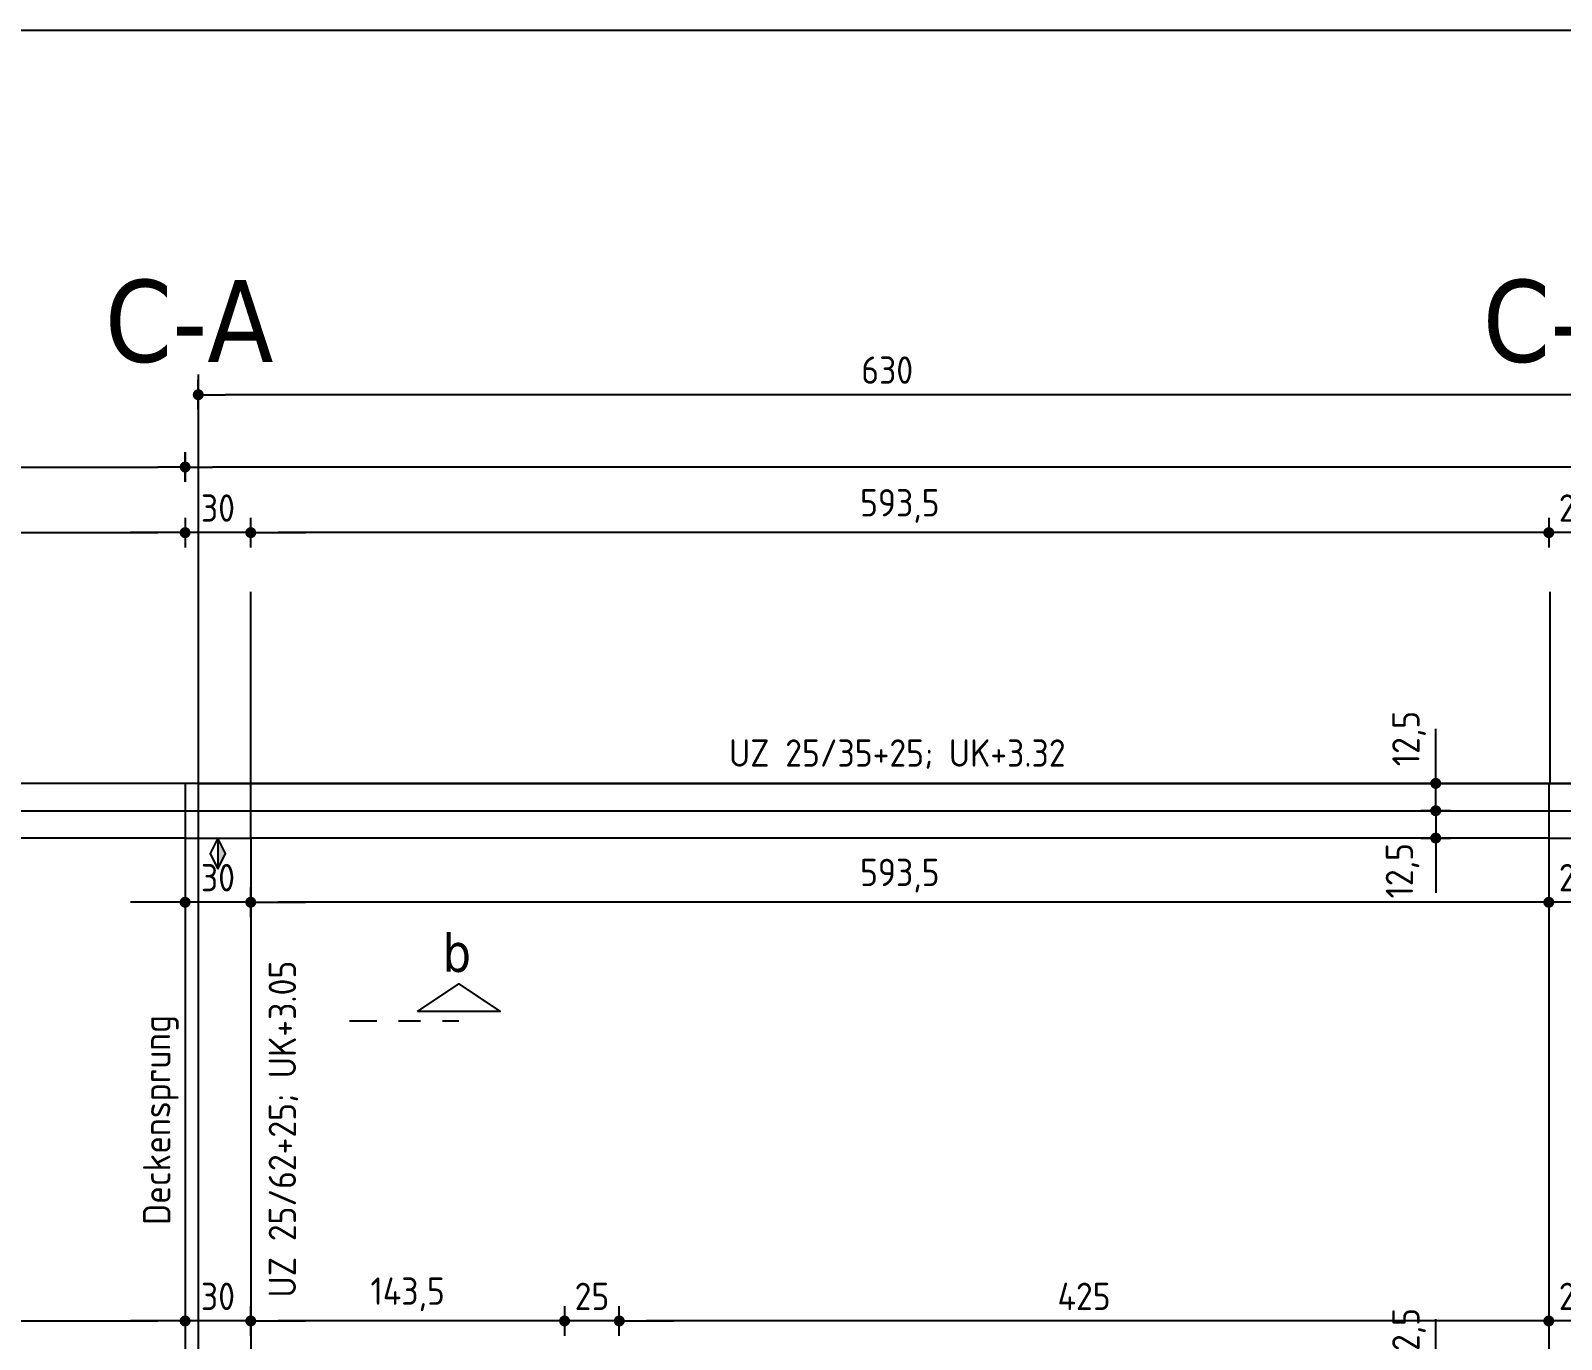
# Model space of a CAD drawing. Extents: x 399 to 532, y -4 to 185.
# Drawn here: x 422.82 to 429.82, y 179.24 to 185.22 of the extents above; entities that cross this region are included whole.
import ezdxf
from ezdxf.enums import TextEntityAlignment as Align

# ---------------------------------------------------------------- set-up
doc = ezdxf.new("R2010")
doc.units = 0
doc.header["$LTSCALE"] = 0.5
doc.header["$MEASUREMENT"] = 0
doc.header["$PDMODE"] = 2
for name, pattern in [('AUSGEZOGEN', [1000.01, 1000, 0.01]), ('DASHDOTSMALL', [1.05, 0.5, -0.25, 0.05, -0.25]), ('STRICHPUNKT2', [0.55, 0.25, -0.125, 0.05, -0.125])]:
    doc.linetypes.add(name, pattern=pattern)
doc.layers.get('0').update_dxf_attribs({"linetype": 'CONTINUOUS'})
doc.layers.get('Defpoints').update_dxf_attribs({"linetype": 'CONTINUOUS'})
for name, color, linetype in [('ACHSEN', 7, 'CONTINUOUS'), ('BETON', 7, 'CONTINUOUS'), ('Decke', 7, 'CONTINUOUS'), ('Decke Lignatur', 21, 'CONTINUOUS'), ('HOLZ-ANS', 21, 'CONTINUOUS'), ('MASSE', 7, 'CONTINUOUS'), ('SCHNITTE', 7, 'CONTINUOUS'), ('Sichtbeton', 7, 'CONTINUOUS'), ('TEXT', 7, 'CONTINUOUS'), ('UZ', 7, 'CONTINUOUS')]:
    doc.layers.add(name, color=color, linetype=linetype)
doc.layers.add('ANSICHTSFENSTER', color=7, linetype='CONTINUOUS', plot=False)
doc.styles.add('HELV', font='tahoma.ttf')
doc.styles.add('TXT', font='isocp.shx')
doc.dimstyles.new('DOT_I', dxfattribs={"dimscale": 0.5, "dimtxt": 0.25, "dimasz": 0.25, "dimexe": 0.1, "dimexo": 0.3, "dimgap": 0.1, "dimtad": 1, "dimdec": 3, "dimzin": 3, "dimtxsty": 'TXT', "dimblk": 'DOT', "dimblk1": 'DOT', "dimblk2": 'DOT', "dimsah": 1, "dimcen": 0.1, "dimse1": 1, "dimse2": 1, "dimazin": 0, "dimtfac": 1, "dimtdec": 4, "dimtix": 1, "dimtmove": 2, "dimatfit": 3, "dimldrblk": 'DOT', "dimfxl": 0.7, "dimfxlon": 1, "dimtvp": 1, "dimtolj": 1, "dimtzin": 0, "dimarcsym": 0})

# ---------------------------------------------------------------- blocks, each defined once
blk = doc.blocks.new('DOT')
at = {"layer": 'MASSE', "color": 7, "linetype": 'Continuous'}
for p, q in [((0, 0), (-1, 0)), ((0, 0.54), (0, -0.54))]:
    blk.add_line(p, q, dxfattribs=at)
at = {"layer": 'MASSE', "color": 7, "linetype": 'Continuous', "const_width": 0.2}
blk.add_lwpolyline([(-0.1, 0, 1), (0.1, 0, 1)], format="xyb", close=True, dxfattribs=at)
blk = doc.blocks.new('*D544')
at = {"layer": 'Defpoints', "color": 0, "linetype": 'AUSGEZOGEN', "transparency": 16777216}
for p in [(423.531, 183.228), (423.531, 183.228), (449.691, 183.228)]:
    blk.add_point(p, dxfattribs=at)
at = {"layer": 'MASSE', "color": 0, "linetype": 'AUSGEZOGEN', "lineweight": -2, "transparency": 16777216}
blk.add_line((449.566, 183.228), (423.656, 183.228), dxfattribs=at)
at = {"layer": 'MASSE', "color": 0, "linetype": 'AUSGEZOGEN', "lineweight": -2, "transparency": 16777216, "xscale": 0.125, "yscale": 0.125, "zscale": 0.125, "rotation": 180}
blk.add_blockref('DOT', (423.531, 183.228), dxfattribs=at)
at = {"layer": 'MASSE', "color": 0, "linetype": 'AUSGEZOGEN', "lineweight": -2, "transparency": 16777216, "xscale": 0.125, "yscale": 0.125, "zscale": 0.125}
blk.add_blockref('DOT', (449.691, 183.228), dxfattribs=at)
at = {"layer": 'MASSE', "color": 0, "linetype": 'AUSGEZOGEN', "transparency": 16777216, "insert": (436.611, 183.3405), "char_height": 0.125, "attachment_point": 5, "style": 'TXT'}
blk.add_mtext('\\A1;2616', dxfattribs=at)
blk = doc.blocks.new('*D545')
at = {"layer": 'Defpoints', "color": 0, "linetype": 'AUSGEZOGEN', "transparency": 16777216}
for p in [(423.531, 181.2382), (423.531, 181.2382), (423.831, 181.2382)]:
    blk.add_point(p, dxfattribs=at)
at = {"layer": 'MASSE', "color": 0, "linetype": 'AUSGEZOGEN', "lineweight": -2, "transparency": 16777216}
for p, q in [((423.406, 181.2382), (423.281, 181.2382)), ((423.831, 181.2382), (423.531, 181.2382)), ((423.956, 181.2382), (424.081, 181.2382))]:
    blk.add_line(p, q, dxfattribs=at)
at = {"layer": 'MASSE', "color": 0, "linetype": 'AUSGEZOGEN', "lineweight": -2, "transparency": 16777216, "xscale": 0.125, "yscale": 0.125, "zscale": 0.125}
blk.add_blockref('DOT', (423.531, 181.2382), dxfattribs=at)
at = {"layer": 'MASSE', "color": 0, "linetype": 'AUSGEZOGEN', "lineweight": -2, "transparency": 16777216, "xscale": 0.125, "yscale": 0.125, "zscale": 0.125, "rotation": 180}
blk.add_blockref('DOT', (423.831, 181.2382), dxfattribs=at)
at = {"layer": 'MASSE', "color": 0, "linetype": 'AUSGEZOGEN', "transparency": 16777216, "insert": (423.681, 181.3507), "char_height": 0.125, "attachment_point": 5, "style": 'TXT'}
blk.add_mtext('\\A1;30', dxfattribs=at)
blk = doc.blocks.new('*D534')
at = {"layer": 'Defpoints', "color": 0, "linetype": 'AUSGEZOGEN', "transparency": 16777216}
for p in [(429.766, 181.2382), (429.766, 181.2382), (430.016, 181.2382)]:
    blk.add_point(p, dxfattribs=at)
at = {"layer": 'MASSE', "color": 0, "linetype": 'AUSGEZOGEN', "lineweight": -2, "transparency": 16777216}
for p, q in [((429.641, 181.2382), (429.516, 181.2382)), ((430.016, 181.2382), (429.766, 181.2382)), ((430.141, 181.2382), (430.266, 181.2382))]:
    blk.add_line(p, q, dxfattribs=at)
at = {"layer": 'MASSE', "color": 0, "linetype": 'AUSGEZOGEN', "lineweight": -2, "transparency": 16777216, "xscale": 0.125, "yscale": 0.125, "zscale": 0.125}
blk.add_blockref('DOT', (429.766, 181.2382), dxfattribs=at)
at = {"layer": 'MASSE', "color": 0, "linetype": 'AUSGEZOGEN', "lineweight": -2, "transparency": 16777216, "xscale": 0.125, "yscale": 0.125, "zscale": 0.125, "rotation": 180}
blk.add_blockref('DOT', (430.016, 181.2382), dxfattribs=at)
at = {"layer": 'MASSE', "color": 0, "linetype": 'AUSGEZOGEN', "transparency": 16777216, "insert": (429.891, 181.3508), "char_height": 0.125, "attachment_point": 5, "style": 'TXT'}
blk.add_mtext('\\A1;25', dxfattribs=at)
blk = doc.blocks.new('*D535')
at = {"layer": 'Defpoints', "color": 0, "linetype": 'AUSGEZOGEN', "transparency": 16777216}
for p in [(423.831, 181.2382), (423.831, 181.2382), (429.766, 181.2382)]:
    blk.add_point(p, dxfattribs=at)
at = {"layer": 'MASSE', "color": 0, "linetype": 'AUSGEZOGEN', "lineweight": -2, "transparency": 16777216}
blk.add_line((429.641, 181.2382), (423.956, 181.2382), dxfattribs=at)
at = {"layer": 'MASSE', "color": 0, "linetype": 'AUSGEZOGEN', "lineweight": -2, "transparency": 16777216, "xscale": 0.125, "yscale": 0.125, "zscale": 0.125, "rotation": 180}
blk.add_blockref('DOT', (423.831, 181.2382), dxfattribs=at)
at = {"layer": 'MASSE', "color": 0, "linetype": 'AUSGEZOGEN', "lineweight": -2, "transparency": 16777216, "xscale": 0.125, "yscale": 0.125, "zscale": 0.125}
blk.add_blockref('DOT', (429.766, 181.2382), dxfattribs=at)
at = {"layer": 'MASSE', "color": 0, "linetype": 'AUSGEZOGEN', "transparency": 16777216, "insert": (426.7985, 181.3601), "char_height": 0.125, "attachment_point": 5, "style": 'TXT'}
blk.add_mtext('\\A1;593,5', dxfattribs=at)
blk = doc.blocks.new('*D494')
at = {"layer": 'Defpoints', "color": 0, "linetype": 'AUSGEZOGEN', "transparency": 16777216}
for p in [(429.766, 182.928), (429.766, 182.928), (430.016, 182.928)]:
    blk.add_point(p, dxfattribs=at)
at = {"layer": 'MASSE', "color": 0, "linetype": 'AUSGEZOGEN', "lineweight": -2, "transparency": 16777216}
for p, q in [((429.641, 182.928), (429.516, 182.928)), ((430.016, 182.928), (429.766, 182.928)), ((430.141, 182.928), (430.266, 182.928))]:
    blk.add_line(p, q, dxfattribs=at)
at = {"layer": 'MASSE', "color": 0, "linetype": 'AUSGEZOGEN', "lineweight": -2, "transparency": 16777216, "xscale": 0.125, "yscale": 0.125, "zscale": 0.125}
blk.add_blockref('DOT', (429.766, 182.928), dxfattribs=at)
at = {"layer": 'MASSE', "color": 0, "linetype": 'AUSGEZOGEN', "lineweight": -2, "transparency": 16777216, "xscale": 0.125, "yscale": 0.125, "zscale": 0.125, "rotation": 180}
blk.add_blockref('DOT', (430.016, 182.928), dxfattribs=at)
at = {"layer": 'MASSE', "color": 0, "linetype": 'AUSGEZOGEN', "transparency": 16777216, "insert": (429.891, 183.0405), "char_height": 0.125, "attachment_point": 5, "style": 'TXT'}
blk.add_mtext('\\A1;25', dxfattribs=at)
blk = doc.blocks.new('*D495')
at = {"layer": 'Defpoints', "color": 0, "linetype": 'AUSGEZOGEN', "transparency": 16777216}
for p in [(423.831, 182.928), (423.831, 182.928), (429.766, 182.928)]:
    blk.add_point(p, dxfattribs=at)
at = {"layer": 'MASSE', "color": 0, "linetype": 'AUSGEZOGEN', "lineweight": -2, "transparency": 16777216}
blk.add_line((429.641, 182.928), (423.956, 182.928), dxfattribs=at)
at = {"layer": 'MASSE', "color": 0, "linetype": 'AUSGEZOGEN', "lineweight": -2, "transparency": 16777216, "xscale": 0.125, "yscale": 0.125, "zscale": 0.125, "rotation": 180}
blk.add_blockref('DOT', (423.831, 182.928), dxfattribs=at)
at = {"layer": 'MASSE', "color": 0, "linetype": 'AUSGEZOGEN', "lineweight": -2, "transparency": 16777216, "xscale": 0.125, "yscale": 0.125, "zscale": 0.125}
blk.add_blockref('DOT', (429.766, 182.928), dxfattribs=at)
at = {"layer": 'MASSE', "color": 0, "linetype": 'AUSGEZOGEN', "transparency": 16777216, "insert": (426.7985, 183.0499), "char_height": 0.125, "attachment_point": 5, "style": 'TXT'}
blk.add_mtext('\\A1;593,5', dxfattribs=at)
blk = doc.blocks.new('*D496')
at = {"layer": 'Defpoints', "color": 0, "linetype": 'AUSGEZOGEN', "transparency": 16777216}
for p in [(423.531, 182.928), (423.531, 182.928), (423.831, 182.928)]:
    blk.add_point(p, dxfattribs=at)
at = {"layer": 'MASSE', "color": 0, "linetype": 'AUSGEZOGEN', "lineweight": -2, "transparency": 16777216}
for p, q in [((423.406, 182.928), (423.281, 182.928)), ((423.831, 182.928), (423.531, 182.928)), ((423.956, 182.928), (424.081, 182.928))]:
    blk.add_line(p, q, dxfattribs=at)
at = {"layer": 'MASSE', "color": 0, "linetype": 'AUSGEZOGEN', "lineweight": -2, "transparency": 16777216, "xscale": 0.125, "yscale": 0.125, "zscale": 0.125}
blk.add_blockref('DOT', (423.531, 182.928), dxfattribs=at)
at = {"layer": 'MASSE', "color": 0, "linetype": 'AUSGEZOGEN', "lineweight": -2, "transparency": 16777216, "xscale": 0.125, "yscale": 0.125, "zscale": 0.125, "rotation": 180}
blk.add_blockref('DOT', (423.831, 182.928), dxfattribs=at)
at = {"layer": 'MASSE', "color": 0, "linetype": 'AUSGEZOGEN', "transparency": 16777216, "insert": (423.681, 183.0405), "char_height": 0.125, "attachment_point": 5, "style": 'TXT'}
blk.add_mtext('\\A1;30', dxfattribs=at)
blk = doc.blocks.new('*D486')
at = {"layer": 'Defpoints', "color": 0, "linetype": 'AUSGEZOGEN', "transparency": 16777216}
for p in [(429.249, 179.0817), (429.249, 179.0817), (429.249, 178.9567)]:
    blk.add_point(p, dxfattribs=at)
at = {"layer": 'MASSE', "color": 0, "linetype": 'AUSGEZOGEN', "lineweight": -2, "transparency": 16777216}
for p, q in [((429.249, 179.2067), (429.249, 179.3317)), ((429.249, 178.9567), (429.249, 179.0817)), ((429.249, 178.8317), (429.249, 178.7067))]:
    blk.add_line(p, q, dxfattribs=at)
at = {"layer": 'MASSE', "color": 0, "linetype": 'AUSGEZOGEN', "lineweight": -2, "transparency": 16777216, "xscale": 0.125, "yscale": 0.125, "zscale": 0.125}
for p, rotation in [((429.249, 179.0817), 270), ((429.249, 178.9567), 90)]:
    blk.add_blockref('DOT', p, dxfattribs=dict(at, rotation=rotation))
at = {"layer": 'MASSE', "color": 0, "linetype": 'AUSGEZOGEN', "transparency": 16777216, "insert": (429.1271, 179.2566), "char_height": 0.125, "attachment_point": 5, "rotation": 90, "style": 'TXT'}
blk.add_mtext('\\A1;12,5', dxfattribs=at)
blk = doc.blocks.new('*D460')
at = {"layer": 'Defpoints', "color": 0, "linetype": 'AUSGEZOGEN', "transparency": 16777216}
for p in [(429.766, 179.324), (429.766, 179.324), (430.016, 179.324)]:
    blk.add_point(p, dxfattribs=at)
at = {"layer": 'MASSE', "color": 0, "linetype": 'AUSGEZOGEN', "lineweight": -2, "transparency": 16777216}
for p, q in [((429.641, 179.324), (429.516, 179.324)), ((430.016, 179.324), (429.766, 179.324)), ((430.141, 179.324), (430.266, 179.324))]:
    blk.add_line(p, q, dxfattribs=at)
at = {"layer": 'MASSE', "color": 0, "linetype": 'AUSGEZOGEN', "lineweight": -2, "transparency": 16777216, "xscale": 0.125, "yscale": 0.125, "zscale": 0.125}
blk.add_blockref('DOT', (429.766, 179.324), dxfattribs=at)
at = {"layer": 'MASSE', "color": 0, "linetype": 'AUSGEZOGEN', "lineweight": -2, "transparency": 16777216, "xscale": 0.125, "yscale": 0.125, "zscale": 0.125, "rotation": 180}
blk.add_blockref('DOT', (430.016, 179.324), dxfattribs=at)
at = {"layer": 'MASSE', "color": 0, "linetype": 'AUSGEZOGEN', "transparency": 16777216, "insert": (429.891, 179.4365), "char_height": 0.125, "attachment_point": 5, "style": 'TXT'}
blk.add_mtext('\\A1;25', dxfattribs=at)
blk = doc.blocks.new('*D461')
at = {"layer": 'Defpoints', "color": 0, "linetype": 'AUSGEZOGEN', "transparency": 16777216}
for p in [(425.516, 179.324), (425.516, 179.324), (429.766, 179.324)]:
    blk.add_point(p, dxfattribs=at)
at = {"layer": 'MASSE', "color": 0, "linetype": 'AUSGEZOGEN', "lineweight": -2, "transparency": 16777216}
blk.add_line((429.641, 179.324), (425.641, 179.324), dxfattribs=at)
at = {"layer": 'MASSE', "color": 0, "linetype": 'AUSGEZOGEN', "lineweight": -2, "transparency": 16777216, "xscale": 0.125, "yscale": 0.125, "zscale": 0.125, "rotation": 180}
blk.add_blockref('DOT', (425.516, 179.324), dxfattribs=at)
at = {"layer": 'MASSE', "color": 0, "linetype": 'AUSGEZOGEN', "lineweight": -2, "transparency": 16777216, "xscale": 0.125, "yscale": 0.125, "zscale": 0.125}
blk.add_blockref('DOT', (429.766, 179.324), dxfattribs=at)
at = {"layer": 'MASSE', "color": 0, "linetype": 'AUSGEZOGEN', "transparency": 16777216, "insert": (427.641, 179.4365), "char_height": 0.125, "attachment_point": 5, "style": 'TXT'}
blk.add_mtext('\\A1;425', dxfattribs=at)
blk = doc.blocks.new('*D462')
at = {"layer": 'Defpoints', "color": 0, "linetype": 'AUSGEZOGEN', "transparency": 16777216}
for p in [(425.266, 179.324), (425.266, 179.324), (425.516, 179.324)]:
    blk.add_point(p, dxfattribs=at)
at = {"layer": 'MASSE', "color": 0, "linetype": 'AUSGEZOGEN', "lineweight": -2, "transparency": 16777216}
for p, q in [((425.141, 179.324), (425.016, 179.324)), ((425.516, 179.324), (425.266, 179.324)), ((425.641, 179.324), (425.766, 179.324))]:
    blk.add_line(p, q, dxfattribs=at)
at = {"layer": 'MASSE', "color": 0, "linetype": 'AUSGEZOGEN', "lineweight": -2, "transparency": 16777216, "xscale": 0.125, "yscale": 0.125, "zscale": 0.125}
blk.add_blockref('DOT', (425.266, 179.324), dxfattribs=at)
at = {"layer": 'MASSE', "color": 0, "linetype": 'AUSGEZOGEN', "lineweight": -2, "transparency": 16777216, "xscale": 0.125, "yscale": 0.125, "zscale": 0.125, "rotation": 180}
blk.add_blockref('DOT', (425.516, 179.324), dxfattribs=at)
at = {"layer": 'MASSE', "color": 0, "linetype": 'AUSGEZOGEN', "transparency": 16777216, "insert": (425.391, 179.4365), "char_height": 0.125, "attachment_point": 5, "style": 'TXT'}
blk.add_mtext('\\A1;25', dxfattribs=at)
blk = doc.blocks.new('*D463')
at = {"layer": 'Defpoints', "color": 0, "linetype": 'AUSGEZOGEN', "transparency": 16777216}
for p in [(423.831, 179.324), (423.831, 179.324), (425.266, 179.324)]:
    blk.add_point(p, dxfattribs=at)
at = {"layer": 'MASSE', "color": 0, "linetype": 'AUSGEZOGEN', "lineweight": -2, "transparency": 16777216}
blk.add_line((425.141, 179.324), (423.956, 179.324), dxfattribs=at)
at = {"layer": 'MASSE', "color": 0, "linetype": 'AUSGEZOGEN', "lineweight": -2, "transparency": 16777216, "xscale": 0.125, "yscale": 0.125, "zscale": 0.125, "rotation": 180}
blk.add_blockref('DOT', (423.831, 179.324), dxfattribs=at)
at = {"layer": 'MASSE', "color": 0, "linetype": 'AUSGEZOGEN', "lineweight": -2, "transparency": 16777216, "xscale": 0.125, "yscale": 0.125, "zscale": 0.125}
blk.add_blockref('DOT', (425.266, 179.324), dxfattribs=at)
at = {"layer": 'MASSE', "color": 0, "linetype": 'AUSGEZOGEN', "transparency": 16777216, "insert": (424.5485, 179.4459), "char_height": 0.125, "attachment_point": 5, "style": 'TXT'}
blk.add_mtext('\\A1;143,5', dxfattribs=at)
blk = doc.blocks.new('*D464')
at = {"layer": 'Defpoints', "color": 0, "linetype": 'AUSGEZOGEN', "transparency": 16777216}
for p in [(423.531, 179.324), (423.531, 179.324), (423.831, 179.324)]:
    blk.add_point(p, dxfattribs=at)
at = {"layer": 'MASSE', "color": 0, "linetype": 'AUSGEZOGEN', "lineweight": -2, "transparency": 16777216}
for p, q in [((423.406, 179.324), (423.281, 179.324)), ((423.831, 179.324), (423.531, 179.324)), ((423.956, 179.324), (424.081, 179.324))]:
    blk.add_line(p, q, dxfattribs=at)
at = {"layer": 'MASSE', "color": 0, "linetype": 'AUSGEZOGEN', "lineweight": -2, "transparency": 16777216, "xscale": 0.125, "yscale": 0.125, "zscale": 0.125}
blk.add_blockref('DOT', (423.531, 179.324), dxfattribs=at)
at = {"layer": 'MASSE', "color": 0, "linetype": 'AUSGEZOGEN', "lineweight": -2, "transparency": 16777216, "xscale": 0.125, "yscale": 0.125, "zscale": 0.125, "rotation": 180}
blk.add_blockref('DOT', (423.831, 179.324), dxfattribs=at)
at = {"layer": 'MASSE', "color": 0, "linetype": 'AUSGEZOGEN', "transparency": 16777216, "insert": (423.681, 179.4365), "char_height": 0.125, "attachment_point": 5, "style": 'TXT'}
blk.add_mtext('\\A1;30', dxfattribs=at)
blk = doc.blocks.new('*D432')
at = {"layer": 'Defpoints', "color": 0, "linetype": 'AUSGEZOGEN', "transparency": 16777216}
for p in [(429.249, 181.6567), (429.249, 181.5317), (429.249, 181.5317)]:
    blk.add_point(p, dxfattribs=at)
at = {"layer": 'MASSE', "color": 0, "linetype": 'AUSGEZOGEN', "lineweight": -2, "transparency": 16777216}
for p, q in [((429.249, 181.7817), (429.249, 181.9067)), ((429.249, 181.6567), (429.249, 181.5317)), ((429.249, 181.4067), (429.249, 181.2817))]:
    blk.add_line(p, q, dxfattribs=at)
at = {"layer": 'MASSE', "color": 0, "linetype": 'AUSGEZOGEN', "lineweight": -2, "transparency": 16777216, "xscale": 0.125, "yscale": 0.125, "zscale": 0.125}
for p, rotation in [((429.249, 181.6567), 270), ((429.249, 181.5317), 90)]:
    blk.add_blockref('DOT', p, dxfattribs=dict(at, rotation=rotation))
at = {"layer": 'MASSE', "color": 0, "linetype": 'AUSGEZOGEN', "transparency": 16777216, "insert": (429.0975, 181.3822), "char_height": 0.125, "attachment_point": 5, "rotation": 90, "style": 'TXT'}
blk.add_mtext('\\A1;12,5', dxfattribs=at)
blk = doc.blocks.new('*D433')
at = {"layer": 'Defpoints', "color": 0, "linetype": 'AUSGEZOGEN', "transparency": 16777216}
for p in [(429.249, 181.7817), (429.249, 181.7817), (429.249, 181.6567)]:
    blk.add_point(p, dxfattribs=at)
at = {"layer": 'MASSE', "color": 0, "linetype": 'AUSGEZOGEN', "lineweight": -2, "transparency": 16777216}
for p, q in [((429.249, 181.9067), (429.249, 182.0317)), ((429.249, 181.6567), (429.249, 181.7817)), ((429.249, 181.5317), (429.249, 181.4067))]:
    blk.add_line(p, q, dxfattribs=at)
at = {"layer": 'MASSE', "color": 0, "linetype": 'AUSGEZOGEN', "lineweight": -2, "transparency": 16777216, "xscale": 0.125, "yscale": 0.125, "zscale": 0.125}
for p, rotation in [((429.249, 181.7817), 270), ((429.249, 181.6567), 90)]:
    blk.add_blockref('DOT', p, dxfattribs=dict(at, rotation=rotation))
at = {"layer": 'MASSE', "color": 0, "linetype": 'AUSGEZOGEN', "transparency": 16777216, "insert": (429.1271, 181.9865), "char_height": 0.125, "attachment_point": 5, "rotation": 90, "style": 'TXT'}
blk.add_mtext('\\A1;12,5', dxfattribs=at)
blk = doc.blocks.new('Beton EG')
at = {"color": 0, "linetype": 'ByBlock', "flags": 128}
for points in [[(0, 16.2), (0.3, 16.2), (0.3, 16.45), (0, 16.45)], [(6.235, 16.2), (6.485, 16.2), (6.485, 16.45), (6.235, 16.45)]]:
    blk.add_lwpolyline(points, close=True, dxfattribs=at)
blk = doc.blocks.new('*D719')
at = {"layer": 'Defpoints', "color": 0, "linetype": 'AUSGEZOGEN', "transparency": 16777216}
for p in [(419.761, 183.228), (423.531, 183.228), (423.531, 183.228)]:
    blk.add_point(p, dxfattribs=at)
at = {"layer": 'MASSE', "color": 0, "linetype": 'AUSGEZOGEN', "lineweight": -2, "transparency": 16777216}
blk.add_line((419.886, 183.228), (423.406, 183.228), dxfattribs=at)
at = {"layer": 'MASSE', "color": 0, "linetype": 'AUSGEZOGEN', "lineweight": -2, "transparency": 16777216, "xscale": 0.125, "yscale": 0.125, "zscale": 0.125, "rotation": 180}
blk.add_blockref('DOT', (419.761, 183.228), dxfattribs=at)
at = {"layer": 'MASSE', "color": 0, "linetype": 'AUSGEZOGEN', "lineweight": -2, "transparency": 16777216, "xscale": 0.125, "yscale": 0.125, "zscale": 0.125}
blk.add_blockref('DOT', (423.531, 183.228), dxfattribs=at)
at = {"layer": 'MASSE', "color": 0, "linetype": 'AUSGEZOGEN', "transparency": 16777216, "insert": (421.646, 183.3405), "char_height": 0.125, "attachment_point": 5, "style": 'TXT'}
blk.add_mtext('\\A1;377', dxfattribs=at)
blk = doc.blocks.new('*D708')
at = {"layer": 'Defpoints', "color": 0, "linetype": 'AUSGEZOGEN', "transparency": 16777216}
for p in [(420.001, 182.928), (423.531, 182.928), (423.531, 182.928)]:
    blk.add_point(p, dxfattribs=at)
at = {"layer": 'MASSE', "color": 0, "linetype": 'AUSGEZOGEN', "lineweight": -2, "transparency": 16777216}
blk.add_line((420.126, 182.928), (423.406, 182.928), dxfattribs=at)
at = {"layer": 'MASSE', "color": 0, "linetype": 'AUSGEZOGEN', "lineweight": -2, "transparency": 16777216, "xscale": 0.125, "yscale": 0.125, "zscale": 0.125, "rotation": 180}
blk.add_blockref('DOT', (420.001, 182.928), dxfattribs=at)
at = {"layer": 'MASSE', "color": 0, "linetype": 'AUSGEZOGEN', "lineweight": -2, "transparency": 16777216, "xscale": 0.125, "yscale": 0.125, "zscale": 0.125}
blk.add_blockref('DOT', (423.531, 182.928), dxfattribs=at)
at = {"layer": 'MASSE', "color": 0, "linetype": 'AUSGEZOGEN', "transparency": 16777216, "insert": (421.766, 183.0405), "char_height": 0.125, "attachment_point": 5, "style": 'TXT'}
blk.add_mtext('\\A1;353', dxfattribs=at)
blk = doc.blocks.new('*D259')
at = {"layer": 'Defpoints', "color": 0, "linetype": 'AUSGEZOGEN', "transparency": 16777216}
for p in [(420.001, 179.324), (423.531, 179.324), (423.531, 179.324)]:
    blk.add_point(p, dxfattribs=at)
at = {"layer": 'MASSE', "color": 0, "linetype": 'AUSGEZOGEN', "lineweight": -2, "transparency": 16777216}
blk.add_line((420.126, 179.324), (423.406, 179.324), dxfattribs=at)
at = {"layer": 'MASSE', "color": 0, "linetype": 'AUSGEZOGEN', "lineweight": -2, "transparency": 16777216, "xscale": 0.125, "yscale": 0.125, "zscale": 0.125, "rotation": 180}
blk.add_blockref('DOT', (420.001, 179.324), dxfattribs=at)
at = {"layer": 'MASSE', "color": 0, "linetype": 'AUSGEZOGEN', "lineweight": -2, "transparency": 16777216, "xscale": 0.125, "yscale": 0.125, "zscale": 0.125}
blk.add_blockref('DOT', (423.531, 179.324), dxfattribs=at)
at = {"layer": 'MASSE', "color": 0, "linetype": 'AUSGEZOGEN', "transparency": 16777216, "insert": (421.766, 179.4365), "char_height": 0.125, "attachment_point": 5, "style": 'TXT'}
blk.add_mtext('\\A1;353', dxfattribs=at)
blk = doc.blocks.new('*D175')
at = {"layer": 'Defpoints', "color": 0, "linetype": 'AUSGEZOGEN', "transparency": 16777216}
for p in [(0, 1.9019), (0, 1.9019), (6.3, 1.9019)]:
    blk.add_point(p, dxfattribs=at)
at = {"layer": 'MASSE', "color": 0, "linetype": 'AUSGEZOGEN', "lineweight": -2, "transparency": 16777216}
blk.add_line((6.175, 1.9019), (0.125, 1.9019), dxfattribs=at)
at = {"layer": 'MASSE', "color": 0, "linetype": 'AUSGEZOGEN', "lineweight": -2, "transparency": 16777216, "xscale": 0.125, "yscale": 0.125, "zscale": 0.125, "rotation": 180}
blk.add_blockref('DOT', (0, 1.9019), dxfattribs=at)
at = {"layer": 'MASSE', "color": 0, "linetype": 'AUSGEZOGEN', "lineweight": -2, "transparency": 16777216, "xscale": 0.125, "yscale": 0.125, "zscale": 0.125}
blk.add_blockref('DOT', (6.3, 1.9019), dxfattribs=at)
at = {"layer": 'MASSE', "color": 0, "linetype": 'AUSGEZOGEN', "transparency": 16777216, "insert": (3.15, 2.0144), "char_height": 0.125, "attachment_point": 5, "style": 'TXT'}
blk.add_mtext('\\A1;630', dxfattribs=at)
blk = doc.blocks.new('SB')
at = {"color": 0, "linetype": 'ByBlock'}
blk.add_line((0, 0.1414), (0, 0), dxfattribs=at)
blk.add_lwpolyline([(0, 0), (0.035, 0.0707), (0, 0.1414), (-0.035, 0.071)], close=True, dxfattribs=at)
blk.add_solid([(0, 0), (0, 0.1414), (0.035, 0.0707)], dxfattribs=at)
blk = doc.blocks.new('SCHN-2')
at = {"layer": 'SCHNITTE', "color": 6, "linetype": 'Continuous'}
blk.add_lwpolyline([(0.378, 0.088), (0, 0.34), (-0.378, 0.088)], close=True, dxfattribs=at)
at = {"layer": 'SCHNITTE', "color": 1, "linetype": 'DASHDOTSMALL', "style": 'HELV'}
blk.add_attdef('SCHN-2', text='', height=0.35, dxfattribs=at).set_placement((0, 0.45), align=Align.CENTER)
blk = doc.blocks.new('Achsen EG')
at = {"color": 0, "linetype": 'ByBlock', "lineweight": -2}
for p, q in [((0, 1.9945), (0, -17.3536)), ((-4.6233, 0), (28.2854, 0))]:
    blk.add_line(p, q, dxfattribs=at)
at = {"layer": 'ACHSEN', "color": 6, "linetype": 'AUSGEZOGEN', "style": 'HELV'}
for s, p in [('C-A', (-0.4273, 2.0521)), ('C-B', (5.8727, 2.0521))]:
    blk.add_text(s, height=0.375, dxfattribs=at).set_placement(p)
at = {"layer": 'MASSE', "color": 7, "linetype": 'AUSGEZOGEN'}
dim = blk.add_linear_dim(base=(0, 1.9019), p1=(6.3, 1.9019), p2=(0, 1.9019), dimstyle='DOT_I', override={"dimdec": 0, "dimlfac": 100}, dxfattribs=at)
dim.commit()
dim.dimension.update_dxf_attribs({"geometry": '*D175', "text_midpoint": (3.15, 2.0144)})

msp = doc.modelspace()

# ---------------------------------------------------------------- linework, layer by layer
at = {"layer": 'ANSICHTSFENSTER', "color": 2, "linetype": 'AUSGEZOGEN'}
msp.add_lwpolyline([(415.629, 143.6732), (484.7996, 143.6732), (484.7996, 185.2232), (415.629, 185.2232)], close=True, dxfattribs=at)
at = {"layer": 'Decke', "linetype": 'Continuous'}
msp.add_lwpolyline([(423.531, 165.3317), (449.691, 165.3317), (449.691, 181.7817), (423.531, 181.7817), (419.761, 181.7817), (419.761, 178.8717), (419.931, 178.8717), (419.931, 172.7067), (423.531, 172.7067), (423.531, 166.0567)], close=True, dxfattribs=at)
at = {"layer": 'Decke Lignatur', "linetype": 'AUSGEZOGEN'}
msp.add_lwpolyline([(423.591, 182.6567), (423.591, 181.7817), (429.891, 181.7817), (429.891, 182.6567)], dxfattribs=at)
at = {"layer": 'HOLZ-ANS'}
for points in [[(423.591, 182.6567), (423.591, 181.7817), (423.831, 181.7817), (423.831, 182.6567)], [(429.771, 182.6567), (429.771, 181.7817), (430.011, 181.7817), (430.011, 182.6567)]]:
    msp.add_lwpolyline(points, dxfattribs=at)
at = {"layer": 'MASSE', "color": 7, "linetype": 'AUSGEZOGEN'}
msp.add_line((423.531, 181.5317), (420.001, 181.5317), dxfattribs=at)
at = {"layer": 'SCHNITTE', "color": 6, "linetype": 'STRICHPUNKT2'}
msp.add_line((424.2821, 180.6954), (424.7821, 180.6954), dxfattribs=at)
at = {"layer": 'UZ', "color": 7, "linetype": 'AUSGEZOGEN'}
for p, q in [((423.531, 181.5317), (423.531, 179.0817)), ((429.766, 181.5317), (423.831, 181.5317)), ((423.831, 181.5317), (423.831, 179.0817)), ((429.766, 181.5317), (429.766, 179.0817))]:
    msp.add_line(p, q, dxfattribs=at)

# ---------------------------------------------------------------- block references
at = {"layer": 'ACHSEN', "color": 140, "linetype": 'AUSGEZOGEN'}
msp.add_blockref('Achsen EG', (423.591, 181.6567), dxfattribs=at)
at = {"layer": 'BETON', "color": 6, "linetype": 'AUSGEZOGEN'}
msp.add_blockref('Beton EG', (423.531, 165.3317), dxfattribs=at)
at = {"layer": 'SCHNITTE', "color": 6, "linetype": 'STRICHPUNKT2'}
ref = msp.add_blockref('SCHN-2', (424.7821, 180.6954), dxfattribs=dict(at, xscale=-0.5, yscale=0.5, zscale=0.5))
ref.add_attrib('SCHN-2', 'b', dxfattribs={"color": 1, "linetype": 'DASHDOTSMALL', "height": 0.175, "style": 'HELV'}).set_placement((424.7731, 180.9203), align=Align.CENTER)
at = {"layer": 'Sichtbeton', "color": 7, "linetype": 'AUSGEZOGEN'}
msp.add_blockref('SB', (423.681, 181.3903), dxfattribs=at)

# ---------------------------------------------------------------- texts
at = {"layer": 'TEXT', "color": 7, "linetype": 'AUSGEZOGEN', "style": 'TXT'}
msp.add_text('UZ 25/35+25; UK+3.32', height=0.125, dxfattribs=at).set_placement((426.0176, 181.858))
for s, p in [('UZ 25/62+25; UK+3.05', (424.0381, 179.4315)), ('Deckensprung', (423.4635, 179.7627))]:
    msp.add_text(s, height=0.125, rotation=90, dxfattribs=at).set_placement(p)

# ---------------------------------------------------------------- dimensions: what is measured, and where the dimension line sits
at = {"layer": 'MASSE', "color": 7, "linetype": 'AUSGEZOGEN'}
for base, p1, p2, override, picture, middle in [((423.531, 183.228), (419.761, 183.228), (423.531, 183.228), {"dimdec": 0, "dimlfac": 100}, '*D719', (421.646, 183.3405)), ((423.531, 183.228), (449.691, 183.228), (423.531, 183.228), {"dimdec": 0, "dimlfac": 100}, '*D544', (436.611, 183.3405)), ((423.531, 182.928), (420.001, 182.928), (423.531, 182.928), {"dimdec": 0, "dimlfac": 100}, '*D708', (421.766, 183.0405)), ((423.531, 182.928), (423.831, 182.928), (423.531, 182.928), {"dimdec": 0, "dimlfac": 100}, '*D496', (423.681, 183.0405)), ((423.831, 182.928), (429.766, 182.928), (423.831, 182.928), {"dimdec": 1, "dimlfac": 100}, '*D495', (426.7985, 183.0499)), ((429.766, 182.928), (430.016, 182.928), (429.766, 182.928), {"dimdec": 0, "dimlfac": 100}, '*D494', (429.891, 183.0405)), ((423.531, 181.2382), (423.831, 181.2382), (423.531, 181.2382), {"dimdec": 0, "dimlfac": 100}, '*D545', (423.681, 181.3507)), ((423.831, 181.2382), (429.766, 181.2382), (423.831, 181.2382), {"dimdec": 1, "dimlfac": 100}, '*D535', (426.7985, 181.3601)), ((429.766, 181.2382), (430.016, 181.2382), (429.766, 181.2382), {"dimdec": 0, "dimlfac": 100}, '*D534', (429.891, 181.3508)), ((423.831, 179.324), (425.266, 179.324), (423.831, 179.324), {"dimdec": 1, "dimlfac": 100}, '*D463', (424.5485, 179.4459)), ((423.531, 179.324), (420.001, 179.324), (423.531, 179.324), {"dimdec": 0, "dimlfac": 100}, '*D259', (421.766, 179.4365)), ((423.531, 179.324), (423.831, 179.324), (423.531, 179.324), {"dimdec": 0, "dimlfac": 100}, '*D464', (423.681, 179.4365)), ((425.266, 179.324), (425.516, 179.324), (425.266, 179.324), {"dimdec": 0, "dimlfac": 100}, '*D462', (425.391, 179.4365)), ((425.516, 179.324), (429.766, 179.324), (425.516, 179.324), {"dimdec": 0, "dimlfac": 100}, '*D461', (427.641, 179.4365)), ((429.766, 179.324), (430.016, 179.324), (429.766, 179.324), {"dimdec": 0, "dimlfac": 100}, '*D460', (429.891, 179.4365))]:
    dim = msp.add_linear_dim(base=base, p1=p1, p2=p2, dimstyle='DOT_I', override=override, dxfattribs=at)
    dim.commit()
    dim.dimension.update_dxf_attribs({"geometry": picture, "text_midpoint": middle})
for base, p1, p2, picture, middle in [((429.249, 181.7817), (429.249, 181.6567), (429.249, 181.7817), '*D433', (429.1271, 181.9865)), ((429.249, 181.5317), (429.249, 181.6567), (429.249, 181.5317), '*D432', (429.0975, 181.3822)), ((429.249, 179.0817), (429.249, 178.9567), (429.249, 179.0817), '*D486', (429.1271, 179.2566))]:
    dim = msp.add_linear_dim(base=base, p1=p1, p2=p2, angle=90, dimstyle='DOT_I', override={"dimdec": 1, "dimlfac": 100}, dxfattribs=at)
    dim.commit()
    dim.dimension.update_dxf_attribs({"geometry": picture, "text_midpoint": middle, "dimtype": 160})

doc.saveas('drawing.dxf')
